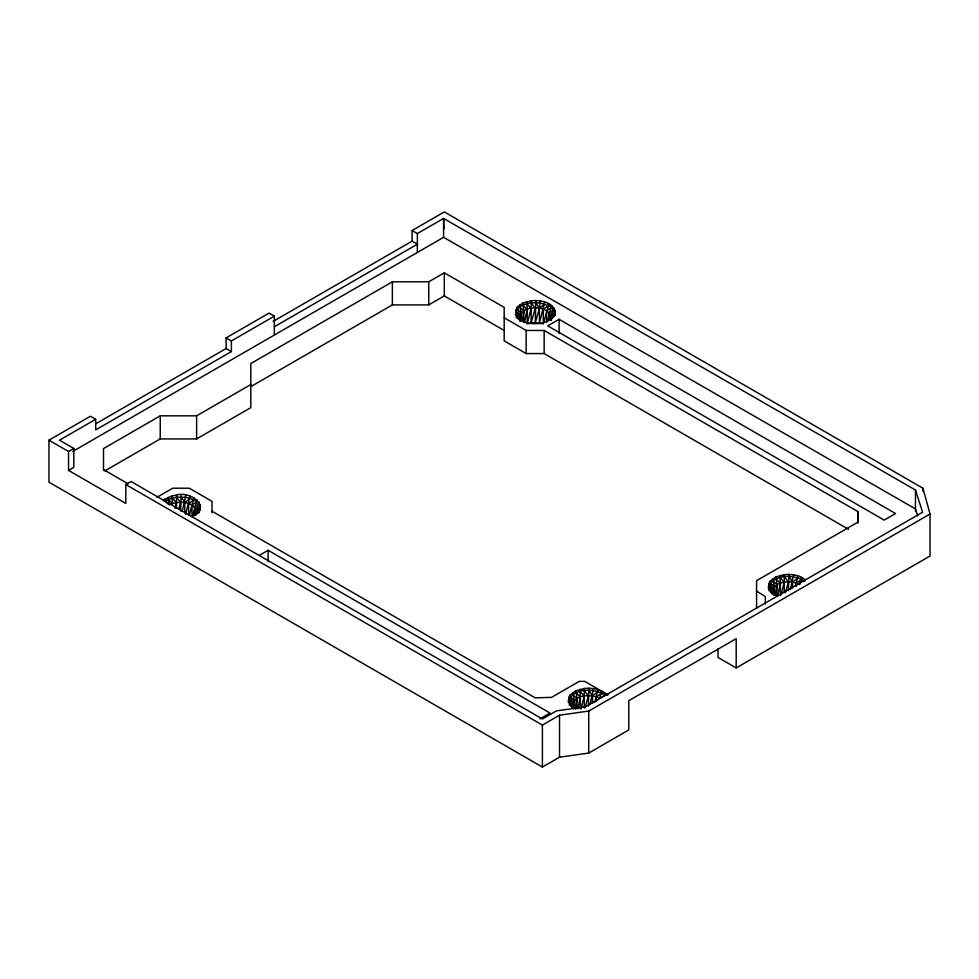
<?xml version="1.0" encoding="UTF-8"?>
<svg xmlns="http://www.w3.org/2000/svg" width="979" height="979" viewBox="0 0 979 979"><rect width="100%" height="100%" fill="white"/><g stroke="black" fill="none" stroke-linecap="round" stroke-linejoin="round"><path stroke-width="1.47" d="M857.861 523.141L857.873 511.576L544.153 330.461L526.151 330.461L504.185 317.771M857.873 511.576L857.849 522.199L756.571 580.669L756.571 608.387M191.076 516.129C213.189 507.954 190.513 490.528 176.587 495.068L176.453 508.493M554.236 316.107L550.773 319.741L551.324 317.343L555.105 315.189C556.586 302.866 540.604 299.537 531.218 300.822L531.083 323.07L528.501 323.694M606.87 695.482C601.534 688.971 592.234 687.76 584.316 688.47L584.194 707.78M770.387 591.854L772.872 593.568L772.321 591.169L768.478 588.355C772.198 573.767 794.361 573.939 804.726 581.416L804.726 579.323C798.962 574.979 791.387 573.975 784.363 574.649L784.24 592.491M519.543 320.635L519.714 314.932L517.181 309.327L517.181 307.222L522.884 303.062L531.218 300.822M572.691 706.862L572.825 702.579L570.28 696.975L570.28 694.87L575.982 690.709L584.316 688.47M772.688 594.473L772.872 588.771L770.338 583.154L770.338 581.061L776.029 576.888L784.363 574.649M551.201 320.072C552.548 303.747 518.013 303.747 519.714 319.741L515.994 317.172M520.522 321.173L521.33 312.693L519.616 304.946M573.621 708.82L574.428 700.34L572.715 692.594M773.679 594.999L774.475 586.531L772.761 578.785M181.201 494.836L180.613 511.124M535.831 300.59L535.244 322.764L531.083 323.07L535.244 308.055L531.218 302.915C525.282 303.796 518.405 305.962 515.725 311.86L519.176 317.343L515.321 314.528L519.714 319.741M588.93 688.237L588.355 705.994M788.976 574.416L788.401 590.704M195.433 514.721L196.143 509.178L199.141 504.185L199.141 502.08M550.063 320.476L550.773 314.932L553.771 309.939L553.771 307.834M517.181 307.222C508.896 326.962 550.798 329.03 555.105 313.096M568.836 697.415L568.836 699.508L572.825 707.389L568.432 702.176L568.836 697.415L570.28 694.87M572.274 707.927C571.54 694.552 590.9 693.413 599.711 698.419L604.679 695.237C594.314 687.747 572.152 687.588 568.432 702.176L572.274 704.99L572.372 707.841M768.478 588.355L768.882 583.594L770.338 581.061M522.26 321.357L523.875 310.771L522.884 303.062M575.358 709.004L576.986 698.419L575.982 690.709M775.405 595.183L777.032 584.61L776.029 576.888M182.278 511.246L185.777 495.215M541.987 323.694L535.244 322.764L539.405 308.373L540.408 300.969M590.019 704.647L593.507 688.616M790.481 589.395L793.553 574.808M192.557 516.875L196.95 499.731M547.469 321.222L551.569 305.485M524.487 322.532L527.204 309.303L526.824 301.654M577.891 708.71L580.314 696.95L579.923 689.302M777.632 596.37L780.361 583.129L779.969 575.493M196.143 513.987L196.693 511.576L200.34 506.767L200.34 504.662M175.045 508.297L176.453 502.619L172.194 498.005L172.194 495.9L176.587 495.068M581.012 708.808L584.194 696.02L579.923 691.407M781.071 594.987L784.24 582.211L779.969 577.586M189.4 515.309L193.866 497.736M190.073 496.206L185.557 514.562M544.703 301.96L539.405 323.07L539.405 308.373L535.831 302.682L531.218 302.915M597.814 689.608L594.84 702.457M797.861 575.787L795.658 585.883M178.729 509.129L180.613 502.3L176.587 497.161L168.253 499.4L164.986 501.297L164.986 499.192L172.194 495.9M584.94 707.988L588.355 695.702L584.316 690.562M785.366 592.809L788.401 581.893L784.363 576.753M535.831 302.682L540.408 303.074L548.497 305.595L543.284 324L543.284 309.303L548.497 305.595L548.497 303.49M599.711 698.419L601.596 691.137M799.77 584.61L801.654 577.329M554.971 310.416L554.971 312.521L551.324 317.343L551.324 320.28M197.012 513.069L200.475 509.435L196.693 511.576C193.842 501.04 178.716 500.71 170.358 504.528M163.358 500.71L164.986 499.192M197.538 513.718L199.532 512.054L197.281 513.339M184.774 512.91L184.774 502.619L190.073 498.299L196.95 501.835L200.34 506.767L196.143 509.178L196.143 515.064M539.405 308.373L544.703 304.065M592.515 703.375L592.515 696.02L597.814 691.712M772.321 594.106C770.962 583.57 784.607 580.828 792.562 582.211L797.861 577.891M193.866 499.841L188.653 503.549L188.653 515.309M601.596 693.242L596.382 696.95L596.382 701.356M801.654 579.421L796.429 583.129L792.562 582.211L788.976 576.521M196.95 501.835L191.982 505.017L191.982 516.777M555.105 315.189L554.971 312.521L551.569 307.59L546.612 310.771L546.612 322.532M199.141 504.185L194.54 506.938L194.54 515.762M553.771 309.939L549.17 312.693L549.17 320.047M717.999 648.771L717.999 657.435L736.184 667.935L736.184 638.663L628.787 700.67L628.787 729.942L588.734 753.059L559.523 757.195L542.403 767.083L48.95 482.182L48.95 440.183L90.423 416.246L95.685 419.293L95.685 429.916L231.387 351.583L231.387 340.949L274.34 316.144L274.34 335.038M95.685 423.834L226.112 348.536L226.112 337.902L269.078 313.096L274.34 316.144M273.043 321.442L412.098 241.164L412.098 230.53L444.319 211.917L922.916 488.24L930.05 514.012L930.05 556.011L736.184 667.935M95.685 419.293L59.499 440.183L73.817 448.455L73.817 467.35L68.542 470.397L68.542 451.503L48.95 440.183M412.098 230.53L417.36 233.577L443.597 218.427L915.463 490.026L922.597 512.225L585.65 706.752L556.427 710.889L542.403 718.99L131.1 481.521L125.826 484.568L125.826 503.463L68.542 470.397M274.34 326.778L417.36 244.199L412.098 241.164M68.542 451.503L73.817 448.455M72.679 451.478L443.597 237.322L915.463 508.921L917.69 515.86M250.82 384.539L196.62 415.83L160.25 415.83L103.505 448.59L103.505 470.238M848.585 529.345L544.153 353.566L526.151 353.566L504.185 340.876L504.185 307.382L444.319 272.823L428.741 281.805L392.371 281.805L250.82 363.539L250.82 407.631L196.62 438.922L160.25 438.922L104.826 470.923M250.82 386.632L392.371 304.91L428.741 304.91L444.319 295.915L504.185 330.486M156.885 497.356L172.708 488.215L189.253 488.215L211.99 501.346L211.99 512.898M559.119 319.313L547.75 325.872L884.196 520.118L895.565 513.547L559.119 319.313L559.119 333.558M259.3 555.399L268.136 550.296L550.027 713.042L539.918 718.88M125.826 484.568L542.403 725.084L559.523 715.196L588.734 711.06L930.05 514.012M554.971 312.521L550.773 314.932L550.773 319.35M176.587 497.161L185.777 497.32L190.073 498.299M798.656 584.12L796.429 583.129L796.429 586.078M776.959 595.342L770.852 591.377L768.478 586.25M575.762 708.576L570.806 705.198L568.432 700.071M226.112 337.902L231.387 340.949M226.112 348.536L231.387 351.583M608.045 694.857L584.671 681.36L579.262 681.36L551.532 697.366L535.244 697.843L211.99 511.222M103.505 469.59L128.225 483.859M756.571 591.059L765.309 596.517L765.309 604.019M548.497 305.595L551.569 307.59M569.093 704.819L572.825 707.389M768.882 583.594L768.882 585.687L772.872 588.771L772.872 593.176M568.836 699.508L572.825 702.579L572.825 706.997M517.181 309.327L521.33 312.693L521.33 321.516M770.338 583.154L774.475 586.531L774.475 595.354M570.28 696.975L574.428 700.34L574.428 707.695M519.616 307.051L523.875 310.771L523.875 322.532M772.761 580.877L777.032 584.61L777.032 596.37M572.715 694.698L576.986 698.419L576.986 708.71M166.051 502.227L168.18 504.087M522.884 305.167L527.204 309.303L527.204 324L531.083 308.373L526.824 303.759M776.029 578.993L780.361 583.129L780.361 594.889M575.982 692.814L580.314 696.95L580.314 708.71M168.253 497.308L168.253 499.4L172.585 503.549L172.194 498.005M769.347 589.395L772.872 593.568M768.882 585.687L772.321 591.169L772.419 594.02M588.93 690.33L592.515 696.02M181.201 496.928L184.774 502.619M168.253 499.4L169.257 505.017M443.952 228.719L443.597 218.427L443.597 237.322M922.916 488.24L922.916 491.238M915.463 490.026L915.463 511.026M792.562 582.211L792.562 588.085M769.139 588.893L769.139 590.998M604.679 693.132L604.679 695.237M588.734 711.06L588.734 753.059M559.523 715.196L559.523 757.195M544.153 330.461L544.153 353.566M542.403 725.084L542.403 767.083M526.151 330.461L526.151 353.566M519.714 320.818L519.714 314.932L515.725 311.86L515.725 309.768M444.319 272.823L444.319 295.915M428.741 281.805L428.741 304.91M417.36 233.577L417.36 252.472M392.371 281.805L392.371 304.91M268.136 550.296L268.136 561.701M196.62 415.83L196.62 438.922M160.25 415.83L160.25 438.922"/></g></svg>
